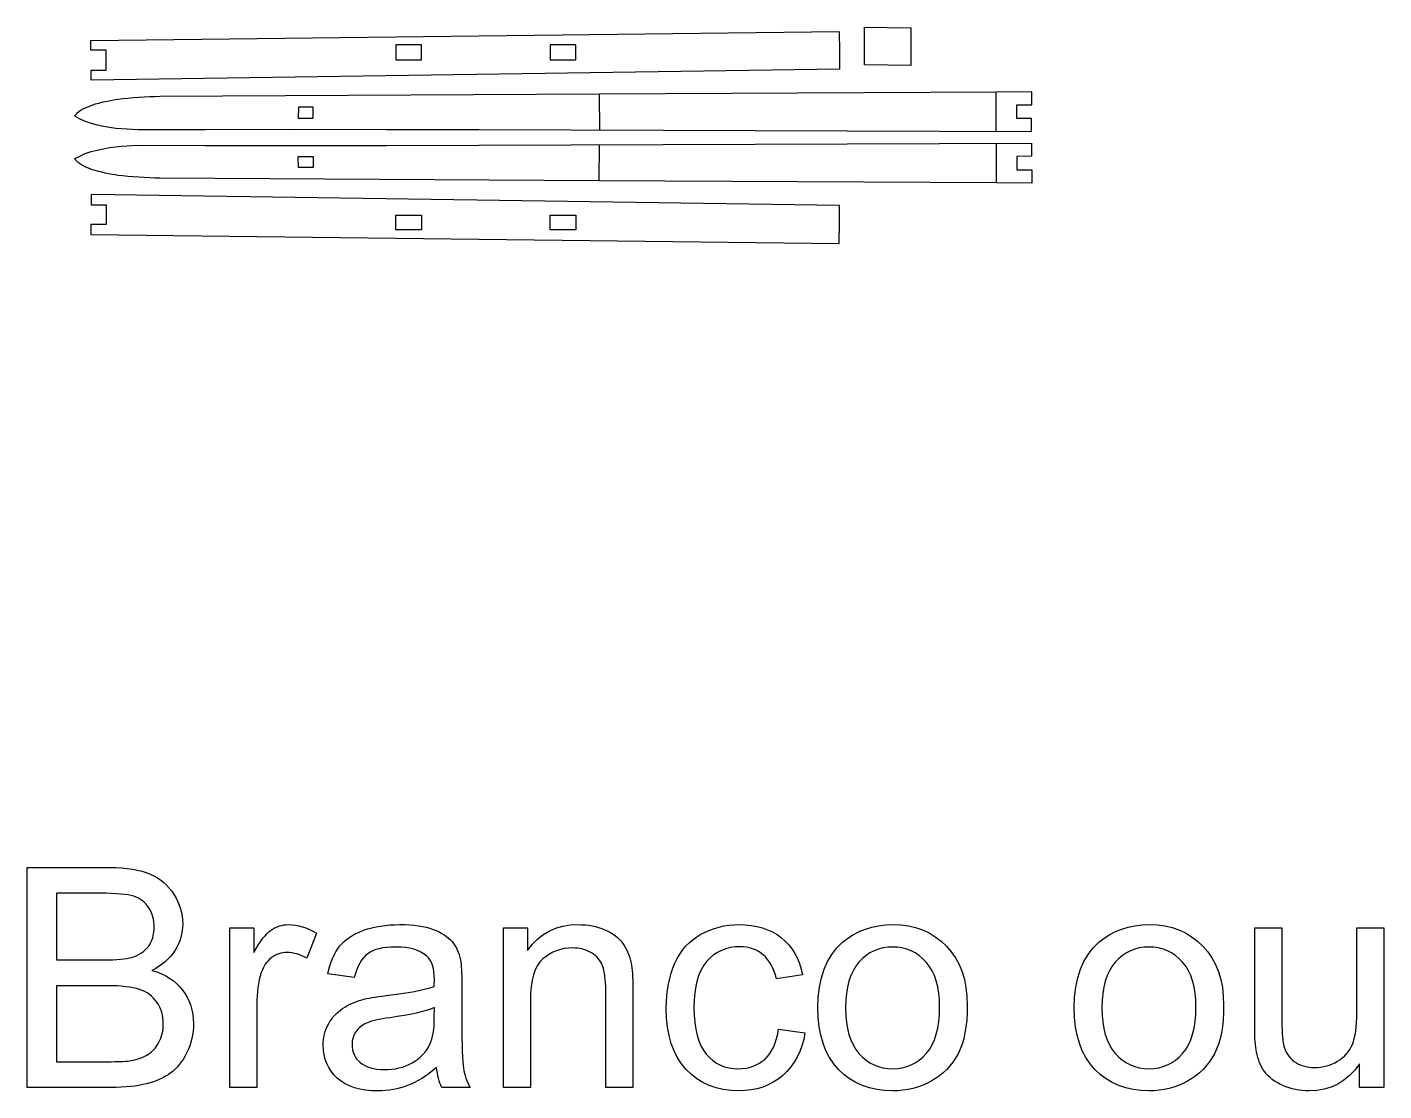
# Model space of a CAD drawing. Extents: x 205 to 1466, y -702 to 157.
# Drawn here: x 679.5 to 913, y -295.3 to -112.1 of the extents above; entities that cross this region are included whole.
import ezdxf

# ---------------------------------------------------------------- set-up
doc = ezdxf.new("R2010")
doc.units = 0
doc.layers.add('CAMADA_1', color=7, linetype='CONTINUOUS')

msp = doc.modelspace()

# ---------------------------------------------------------------- linework, layer by layer
at = {"layer": 'CAMADA_1'}
for points in [[(819.2968, -116.4666), (819.2968, -119.3953), (690.4984, -121.268), (690.4809, -119.5235), (693.0825, -119.5235), (693.0825, -116.1095), (690.4468, -116.1095), (690.43, -114.4345), (819.263, -112.8813), (819.2968, -116.4666)], [(823.655, -112.1392), (831.4912, -112.2532), (831.5919, -112.244), (831.592, -118.7494), (823.655, -118.6536), (823.655, -112.1392)], [(742.9367, -115.202), (742.9367, -117.7517), (747.3621, -117.7517), (747.3621, -115.202), (742.9367, -115.202)], [(769.489, -117.7517), (773.9144, -117.7517), (773.9144, -115.202), (769.489, -115.202), (769.489, -117.7517)], [(687.6478, -127.4369), (688.5331, -127.9212), (689.4935, -128.3316), (690.5091, -128.6746), (691.5602, -128.9569), (692.6267, -129.1852), (693.6889, -129.3661), (694.7267, -129.5063), (695.7205, -129.6125), (698.6045, -129.7912), (710.1339, -129.7386), (725.5172, -129.73), (741.3708, -129.751), (757.2274, -129.7849), (773.0861, -129.8293), (788.9458, -129.8819), (804.8055, -129.9401), (820.6644, -130.0017), (836.5215, -130.0641), (852.3758, -130.1251), (852.3892, -127.8791), (849.8395, -127.864), (849.8535, -125.5156), (852.4032, -125.5308), (852.4166, -123.268), (846.3078, -123.3225), (777.9586, -123.6674), (702.2989, -124.1083), (701.4788, -124.1303), (700.5901, -124.1622), (699.6561, -124.2044), (698.7002, -124.2575), (697.7455, -124.3219), (696.8156, -124.3982), (695.9336, -124.4869), (695.1228, -124.5885), (694.6403, -124.6624), (694.099, -124.7562), (693.5192, -124.8667), (692.9213, -124.9907), (692.3254, -125.125), (691.752, -125.2664), (691.2213, -125.4117), (690.7535, -125.5577), (690.3046, -125.7356), (689.8746, -125.908), (689.4627, -126.0859), (689.0681, -126.28), (688.69, -126.5013), (688.3278, -126.7607), (687.9806, -127.0689), (687.6478, -127.4369)], [(726.1654, -127.8191), (728.715, -127.8343), (728.7264, -125.9305), (726.1767, -125.9154), (726.1654, -127.8191)], [(687.6478, -134.8133), (688.5331, -134.329), (689.4935, -133.9186), (690.5091, -133.5756), (691.5602, -133.2933), (692.6267, -133.065), (693.6889, -132.8841), (694.7267, -132.7439), (695.7205, -132.6377), (698.6045, -132.459), (710.1339, -132.5116), (725.5172, -132.5202), (741.3708, -132.4992), (757.2274, -132.4653), (773.0861, -132.4209), (788.9458, -132.3683), (804.8055, -132.3101), (820.6644, -132.2485), (836.5215, -132.1861), (852.3758, -132.1251), (852.3892, -134.3711), (849.8395, -134.3862), (849.8535, -136.7346), (852.4032, -136.7194), (852.4166, -138.9822), (846.3078, -138.9277), (777.9586, -138.5828), (702.2989, -138.1419), (701.4788, -138.1199), (700.5901, -138.088), (699.6561, -138.0458), (698.7002, -137.9927), (697.7455, -137.9283), (696.8156, -137.852), (695.9336, -137.7633), (695.1228, -137.6617), (694.6403, -137.5878), (694.099, -137.494), (693.5192, -137.3835), (692.9213, -137.2595), (692.3254, -137.1252), (691.752, -136.9838), (691.2213, -136.8385), (690.7535, -136.6925), (690.3046, -136.5146), (689.8746, -136.3422), (689.4627, -136.1643), (689.0681, -135.9702), (688.69, -135.7489), (688.3278, -135.4895), (687.9806, -135.1813), (687.6478, -134.8133)], [(726.1654, -134.4311), (728.715, -134.4159), (728.7264, -136.3197), (726.1767, -136.3348), (726.1654, -134.4311)], [(819.2968, -145.7836), (819.2968, -142.8549), (690.4984, -140.9822), (690.4809, -142.7267), (693.0825, -142.7267), (693.0825, -146.1407), (690.4468, -146.1407), (690.43, -147.8157), (819.263, -149.3689), (819.2968, -145.7836)], [(742.9367, -147.0482), (742.9367, -144.4985), (747.3621, -144.4985), (747.3621, -147.0482), (742.9367, -147.0482)], [(769.489, -144.4985), (773.9144, -144.4985), (773.9144, -147.0482), (769.489, -147.0482), (769.489, -144.4985)]]:
    msp.add_lwpolyline(points, close=True, dxfattribs=at)
at = {"layer": 'CAMADA_1', "color": 140}
for points in [[(777.9586, -123.6674), (778.0307, -129.8504)], [(846.2674, -130.1023), (846.3078, -123.3225)], [(777.9586, -138.5828), (778.0307, -132.3998)], [(846.2674, -132.1479), (846.3078, -138.9277)]]:
    msp.add_lwpolyline(points, dxfattribs=at)
at = {"layer": 'CAMADA_1', "color": 250}
for points in [[(679.4825, -294.6976), (679.4825, -256.8092), (693.6995, -256.8092), (694.7574, -256.827), (695.7617, -256.8805), (696.7125, -256.9697), (697.6098, -257.0948), (698.4538, -257.2558), (699.2446, -257.4529), (699.9822, -257.6862), (700.6668, -257.9558), (701.3039, -258.263), (701.9054, -258.609), (702.4714, -258.9939), (703.0018, -259.4176), (703.4966, -259.8802), (703.9559, -260.3817), (704.3797, -260.922), (704.7679, -261.5012), (705.1181, -262.1002), (705.4212, -262.7067), (705.6775, -263.3206), (705.8869, -263.942), (706.0496, -264.5708), (706.1657, -265.207), (706.2352, -265.8507), (706.2584, -266.5018), (706.2377, -267.1029), (706.1759, -267.6956), (706.0728, -268.2798), (705.9288, -268.8555), (705.7438, -269.4225), (705.518, -269.9807), (705.2514, -270.53), (704.9443, -271.0703), (704.5958, -271.5933), (704.2051, -272.0906), (703.7722, -272.5623), (703.2972, -273.0084), (702.78, -273.4288), (702.2207, -273.8236), (701.6192, -274.1928), (700.9755, -274.5363), (701.8106, -274.81), (702.596, -275.1283), (703.3315, -275.4913), (704.0172, -275.8989), (704.6528, -276.3512), (705.2382, -276.8481), (705.7735, -277.3897), (706.2584, -277.9759), (706.6925, -278.5952), (707.0687, -279.2425), (707.387, -279.9177), (707.6475, -280.6207), (707.85, -281.3514), (707.9947, -282.1096), (708.0816, -282.8954), (708.1105, -283.7086), (708.0927, -284.3705), (708.0395, -285.0201), (707.951, -285.6574), (707.8272, -286.2827), (707.6682, -286.896), (707.4742, -287.4975), (707.2453, -288.0871), (706.9816, -288.6651), (706.6922, -289.2208), (706.3863, -289.7434), (706.0638, -290.2332), (705.7248, -290.6903), (705.3693, -291.1146), (704.9972, -291.5065), (704.6086, -291.8659), (704.2034, -292.1929), (703.7768, -292.4914), (703.3238, -292.7715), (702.8446, -293.0333), (702.3392, -293.2766), (701.8078, -293.5013), (701.2505, -293.7072), (700.6673, -293.8944), (700.0583, -294.0626), (699.4158, -294.2114), (698.7385, -294.3404), (698.0263, -294.4495), (697.2791, -294.5388), (696.4967, -294.6083), (695.679, -294.6579), (694.826, -294.6877), (693.9376, -294.6976), (679.4825, -294.6976)], [(679.4825, -294.6976), (679.4825, -256.8092), (693.6995, -256.8092), (694.7574, -256.827), (695.7617, -256.8805), (696.7125, -256.9697), (697.6098, -257.0948), (698.4538, -257.2558), (699.2446, -257.4529), (699.9822, -257.6862), (700.6668, -257.9558), (701.3039, -258.263), (701.9054, -258.609), (702.4714, -258.9939), (703.0018, -259.4176), (703.4966, -259.8802), (703.9559, -260.3817), (704.3797, -260.922), (704.7679, -261.5012), (705.1181, -262.1002), (705.4212, -262.7067), (705.6775, -263.3206), (705.8869, -263.942), (706.0496, -264.5708), (706.1657, -265.207), (706.2352, -265.8507), (706.2584, -266.5018), (706.2377, -267.1029), (706.1759, -267.6956), (706.0728, -268.2798), (705.9288, -268.8555), (705.7438, -269.4225), (705.518, -269.9807), (705.2514, -270.53), (704.9443, -271.0703), (704.5958, -271.5933), (704.2051, -272.0906), (703.7722, -272.5623), (703.2972, -273.0084), (702.78, -273.4288), (702.2207, -273.8236), (701.6192, -274.1928), (700.9755, -274.5363), (701.8106, -274.81), (702.596, -275.1283), (703.3315, -275.4913), (704.0172, -275.8989), (704.6528, -276.3512), (705.2382, -276.8481), (705.7735, -277.3897), (706.2584, -277.9759), (706.6925, -278.5952), (707.0687, -279.2425), (707.387, -279.9177), (707.6475, -280.6207), (707.85, -281.3514), (707.9947, -282.1096), (708.0816, -282.8954), (708.1105, -283.7086), (708.0927, -284.3705), (708.0395, -285.0201), (707.951, -285.6574), (707.8272, -286.2827), (707.6682, -286.896), (707.4742, -287.4975), (707.2453, -288.0871), (706.9816, -288.6651), (706.6922, -289.2208), (706.3863, -289.7434), (706.0638, -290.2332), (705.7248, -290.6903), (705.3693, -291.1146), (704.9972, -291.5065), (704.6086, -291.8659), (704.2034, -292.1929), (703.7768, -292.4914), (703.3238, -292.7715), (702.8446, -293.0333), (702.3392, -293.2766), (701.8078, -293.5013), (701.2505, -293.7072), (700.6673, -293.8944), (700.0583, -294.0626), (699.4158, -294.2114), (698.7385, -294.3404), (698.0263, -294.4495), (697.2791, -294.5388), (696.4967, -294.6083), (695.679, -294.6579), (694.826, -294.6877), (693.9376, -294.6976), (679.4825, -294.6976)], [(684.5096, -272.7372), (692.7029, -272.7372), (693.507, -272.7302), (694.2522, -272.7092), (694.9386, -272.6744), (695.5659, -272.6258), (696.1341, -272.5636), (696.6431, -272.4879), (697.0928, -272.3987), (697.483, -272.2962), (697.9477, -272.142), (698.3826, -271.964), (698.7877, -271.7621), (699.1631, -271.5367), (699.5087, -271.2876), (699.8246, -271.0151), (700.1107, -270.7192), (700.367, -270.4), (700.5935, -270.0589), (700.7902, -269.6971), (700.9569, -269.3143), (701.0935, -268.9106), (701.1999, -268.4858), (701.2761, -268.0398), (701.3218, -267.5726), (701.3371, -267.0839), (701.323, -266.618), (701.2807, -266.1663), (701.2101, -265.7288), (701.1111, -265.3057), (700.9836, -264.8971), (700.8274, -264.503), (700.6425, -264.1236), (700.4287, -263.759), (700.1914, -263.4126), (699.9295, -263.0943), (699.6429, -262.8044), (699.3318, -262.543), (698.9963, -262.31), (698.6366, -262.1057), (698.2526, -261.9301), (697.8446, -261.7834), (697.387, -261.6594), (696.8542, -261.5519), (696.2464, -261.4609), (695.5637, -261.3865), (694.8061, -261.3286), (693.9738, -261.2873), (693.0669, -261.2625), (692.0855, -261.2542), (684.5096, -261.2542), (684.5096, -272.7372)], [(684.5096, -272.7372), (692.7029, -272.7372), (693.507, -272.7302), (694.2522, -272.7092), (694.9386, -272.6744), (695.5659, -272.6258), (696.1341, -272.5636), (696.6431, -272.4879), (697.0928, -272.3987), (697.483, -272.2962), (697.9477, -272.142), (698.3826, -271.964), (698.7877, -271.7621), (699.1631, -271.5367), (699.5087, -271.2876), (699.8246, -271.0151), (700.1107, -270.7192), (700.367, -270.4), (700.5935, -270.0589), (700.7902, -269.6971), (700.9569, -269.3143), (701.0935, -268.9106), (701.1999, -268.4858), (701.2761, -268.0398), (701.3218, -267.5726), (701.3371, -267.0839), (701.323, -266.618), (701.2807, -266.1663), (701.2101, -265.7288), (701.1111, -265.3057), (700.9836, -264.8971), (700.8274, -264.503), (700.6425, -264.1236), (700.4287, -263.759), (700.1914, -263.4126), (699.9295, -263.0943), (699.6429, -262.8044), (699.3318, -262.543), (698.9963, -262.31), (698.6366, -262.1057), (698.2526, -261.9301), (697.8446, -261.7834), (697.387, -261.6594), (696.8542, -261.5519), (696.2464, -261.4609), (695.5637, -261.3865), (694.8061, -261.3286), (693.9738, -261.2873), (693.0669, -261.2625), (692.0855, -261.2542), (684.5096, -261.2542), (684.5096, -272.7372)], [(714.3546, -294.6976), (714.3546, -267.2338), (718.535, -267.2338), (718.535, -271.4407), (718.9315, -270.7408), (719.3205, -270.103), (719.7021, -269.5275), (720.0762, -269.0143), (720.4429, -268.5635), (720.8021, -268.1752), (721.1539, -267.8495), (721.4983, -267.5866), (721.8431, -267.3666), (722.1961, -267.1763), (722.5575, -267.0156), (722.9271, -266.8843), (723.3049, -266.7824), (723.691, -266.7097), (724.0854, -266.6662), (724.4881, -266.6517), (725.0781, -266.6748), (725.6705, -266.7442), (726.2654, -266.8596), (726.8628, -267.021), (727.4626, -267.2283), (728.065, -267.4814), (728.6698, -267.7802), (729.2771, -268.1246), (727.619, -272.4197), (727.1957, -272.1965), (726.7723, -272.003), (726.349, -271.8393), (725.9257, -271.7053), (725.5024, -271.6011), (725.0791, -271.5267), (724.6557, -271.4821), (724.2324, -271.4672), (723.857, -271.4816), (723.4915, -271.5249), (723.136, -271.5969), (722.7904, -271.6976), (722.4547, -271.8267), (722.1289, -271.9843), (721.8131, -272.1703), (721.5072, -272.3844), (721.217, -272.6238), (720.9482, -272.8854), (720.701, -273.1694), (720.4753, -273.4758), (720.2711, -273.8045), (720.0883, -274.1554), (719.9271, -274.5288), (719.7874, -274.9244), (719.6046, -275.5503), (719.4466, -276.1911), (719.3131, -276.8467), (719.2042, -277.5173), (719.1196, -278.2027), (719.0594, -278.9031), (719.0233, -279.6183), (719.0113, -280.3484), (719.0113, -294.6976), (714.3546, -294.6976)], [(714.3546, -294.6976), (714.3546, -267.2338), (718.535, -267.2338), (718.535, -271.4407), (718.9315, -270.7408), (719.3205, -270.103), (719.7021, -269.5275), (720.0762, -269.0143), (720.4429, -268.5635), (720.8021, -268.1752), (721.1539, -267.8495), (721.4983, -267.5866), (721.8431, -267.3666), (722.1961, -267.1763), (722.5575, -267.0156), (722.9271, -266.8843), (723.3049, -266.7824), (723.691, -266.7097), (724.0854, -266.6662), (724.4881, -266.6517), (725.0781, -266.6748), (725.6705, -266.7442), (726.2654, -266.8596), (726.8628, -267.021), (727.4626, -267.2283), (728.065, -267.4814), (728.6698, -267.7802), (729.2771, -268.1246), (727.619, -272.4197), (727.1957, -272.1965), (726.7723, -272.003), (726.349, -271.8393), (725.9257, -271.7053), (725.5024, -271.6011), (725.0791, -271.5267), (724.6557, -271.4821), (724.2324, -271.4672), (723.857, -271.4816), (723.4915, -271.5249), (723.136, -271.5969), (722.7904, -271.6976), (722.4547, -271.8267), (722.1289, -271.9843), (721.8131, -272.1703), (721.5072, -272.3844), (721.217, -272.6238), (720.9482, -272.8854), (720.701, -273.1694), (720.4753, -273.4758), (720.2711, -273.8045), (720.0883, -274.1554), (719.9271, -274.5288), (719.7874, -274.9244), (719.6046, -275.5503), (719.4466, -276.1911), (719.3131, -276.8467), (719.2042, -277.5173), (719.1196, -278.2027), (719.0594, -278.9031), (719.0233, -279.6183), (719.0113, -280.3484), (719.0113, -294.6976), (714.3546, -294.6976)], [(749.9676, -291.258), (749.3223, -291.7897), (748.6829, -292.2802), (748.0494, -292.7299), (747.4221, -293.1388), (746.801, -293.5071), (746.1861, -293.8352), (745.5777, -294.1232), (744.9758, -294.3713), (744.3718, -294.585), (743.7569, -294.7699), (743.1311, -294.9261), (742.4942, -295.0537), (741.8461, -295.1527), (741.1868, -295.2233), (740.5162, -295.2656), (739.834, -295.2797), (738.7356, -295.2454), (737.7025, -295.1423), (736.7347, -294.9704), (735.8322, -294.7296), (734.995, -294.4197), (734.2232, -294.0407), (733.5167, -293.5924), (732.8755, -293.0748), (732.305, -292.5064), (731.8105, -291.8992), (731.3922, -291.2534), (731.0499, -290.569), (730.7836, -289.8461), (730.5934, -289.085), (730.4793, -288.2855), (730.4413, -287.448), (730.4558, -286.9507), (730.499, -286.4641), (730.5711, -285.9883), (730.6717, -285.5232), (730.8009, -285.0689), (730.9585, -284.6253), (731.1444, -284.1924), (731.3585, -283.7703), (731.5987, -283.3643), (731.8563, -282.9796), (732.1312, -282.616), (732.4235, -282.2732), (732.7331, -281.9511), (733.0601, -281.6495), (733.4045, -281.3681), (733.7662, -281.1068), (734.1453, -280.8629), (734.5354, -280.634), (734.9367, -280.4202), (735.3493, -280.2216), (735.7735, -280.0382), (736.2095, -279.8703), (736.6575, -279.7179), (737.1176, -279.5811), (737.4834, -279.4922), (737.893, -279.404), (738.3462, -279.3164), (738.8429, -279.2294), (739.383, -279.1427), (739.9665, -279.0564), (740.5931, -278.9703), (741.2628, -278.8843), (742.6258, -278.7144), (743.8967, -278.5357), (745.0751, -278.3483), (746.1609, -278.1523), (747.1537, -277.9481), (748.0531, -277.7359), (748.8589, -277.5158), (749.5707, -277.288), (749.5971, -276.0797), (749.5764, -275.398), (749.5144, -274.7684), (749.4111, -274.1908), (749.2664, -273.6654), (749.0804, -273.192), (748.853, -272.7708), (748.5843, -272.4016), (748.2742, -272.0845), (747.8005, -271.7157), (747.2722, -271.3965), (746.6897, -271.1266), (746.0528, -270.906), (745.3618, -270.7347), (744.6168, -270.6124), (743.8178, -270.5391), (742.9649, -270.5147), (742.1683, -270.5329), (741.4255, -270.5873), (740.7367, -270.6779), (740.1019, -270.8046), (739.5213, -270.9673), (738.9949, -271.1658), (738.5229, -271.4001), (738.1054, -271.67), (737.725, -271.9855), (737.3709, -272.3564), (737.0428, -272.783), (736.7406, -273.2652), (736.464, -273.8033), (736.2128, -274.3973), (735.9869, -275.0473), (735.7859, -275.7534), (731.2351, -275.1184), (731.403, -274.4049), (731.5957, -273.7262), (731.8135, -273.0824), (732.0564, -272.4737), (732.3245, -271.9001), (732.618, -271.3617), (732.9368, -270.8587), (733.2812, -270.3912), (733.6582, -269.9546), (734.0749, -269.5443), (734.5313, -269.16), (735.0274, -268.8015), (735.5632, -268.4687), (736.1387, -268.1613), (736.7538, -267.8791), (737.4087, -267.6219), (738.0941, -267.3954), (738.8072, -267.1987), (739.5479, -267.032), (740.3158, -266.8954), (741.1105, -266.7889), (741.9318, -266.7128), (742.7793, -266.667), (743.6528, -266.6517), (744.5123, -266.6645), (745.3311, -266.7031), (746.1093, -266.7675), (746.8466, -266.8579), (747.5429, -266.9743), (748.1983, -267.1169), (748.8125, -267.2857), (749.3855, -267.4808), (749.9167, -267.6954), (750.4121, -267.9226), (750.8716, -268.1626), (751.2949, -268.4156), (751.6818, -268.6819), (752.0321, -268.9616), (752.3457, -269.255), (752.6222, -269.5622), (752.8707, -269.8867), (753.1001, -270.2319), (753.3105, -270.5978), (753.5019, -270.9843), (753.6743, -271.3915), (753.8277, -271.8194), (753.9621, -272.268), (754.0774, -272.7372), (754.1303, -273.0646), (754.1765, -273.4514), (754.2159, -273.8976), (754.2483, -274.403), (754.2737, -274.9674), (754.292, -275.591), (754.303, -276.2734), (754.3067, -277.0146), (754.3067, -283.1882), (754.3112, -284.7311), (754.3249, -286.1253), (754.3476, -287.3712), (754.3795, -288.4688), (754.4204, -289.4185), (754.4704, -290.2203), (754.5296, -290.8746), (754.5978, -291.3815), (754.6767, -291.8123), (754.7743, -292.2382), (754.8903, -292.6594), (755.0244, -293.0759), (755.1763, -293.4879), (755.3456, -293.8955), (755.5321, -294.2986), (755.7355, -294.6976), (750.8671, -294.6976), (750.6997, -294.3226), (750.548, -293.9319), (750.412, -293.5256), (750.2917, -293.1035), (750.1871, -292.6657), (750.0982, -292.2122), (750.0251, -291.7429), (749.9676, -291.258)], [(749.9676, -291.258), (749.3223, -291.7897), (748.6829, -292.2802), (748.0494, -292.7299), (747.4221, -293.1388), (746.801, -293.5071), (746.1861, -293.8352), (745.5777, -294.1232), (744.9758, -294.3713), (744.3718, -294.585), (743.7569, -294.7699), (743.1311, -294.9261), (742.4942, -295.0537), (741.8461, -295.1527), (741.1868, -295.2233), (740.5162, -295.2656), (739.834, -295.2797), (738.7356, -295.2454), (737.7025, -295.1423), (736.7347, -294.9704), (735.8322, -294.7296), (734.995, -294.4197), (734.2232, -294.0407), (733.5167, -293.5924), (732.8755, -293.0748), (732.305, -292.5064), (731.8105, -291.8992), (731.3922, -291.2534), (731.0499, -290.569), (730.7836, -289.8461), (730.5934, -289.085), (730.4793, -288.2855), (730.4413, -287.448), (730.4558, -286.9507), (730.499, -286.4641), (730.5711, -285.9883), (730.6717, -285.5232), (730.8009, -285.0689), (730.9585, -284.6253), (731.1444, -284.1924), (731.3585, -283.7703), (731.5987, -283.3643), (731.8563, -282.9796), (732.1312, -282.616), (732.4235, -282.2732), (732.7331, -281.9511), (733.0601, -281.6495), (733.4045, -281.3681), (733.7662, -281.1068), (734.1453, -280.8629), (734.5354, -280.634), (734.9367, -280.4202), (735.3493, -280.2216), (735.7735, -280.0382), (736.2095, -279.8703), (736.6575, -279.7179), (737.1176, -279.5811), (737.4834, -279.4922), (737.893, -279.404), (738.3462, -279.3164), (738.8429, -279.2294), (739.383, -279.1427), (739.9665, -279.0564), (740.5931, -278.9703), (741.2628, -278.8843), (742.6258, -278.7144), (743.8967, -278.5357), (745.0751, -278.3483), (746.1609, -278.1523), (747.1537, -277.9481), (748.0531, -277.7359), (748.8589, -277.5158), (749.5707, -277.288), (749.5971, -276.0797), (749.5764, -275.398), (749.5144, -274.7684), (749.4111, -274.1908), (749.2664, -273.6654), (749.0804, -273.192), (748.853, -272.7708), (748.5843, -272.4016), (748.2742, -272.0845), (747.8005, -271.7157), (747.2722, -271.3965), (746.6897, -271.1266), (746.0528, -270.906), (745.3618, -270.7347), (744.6168, -270.6124), (743.8178, -270.5391), (742.9649, -270.5147), (742.1683, -270.5329), (741.4255, -270.5873), (740.7367, -270.6779), (740.1019, -270.8046), (739.5213, -270.9673), (738.9949, -271.1658), (738.5229, -271.4001), (738.1054, -271.67), (737.725, -271.9855), (737.3709, -272.3564), (737.0428, -272.783), (736.7406, -273.2652), (736.464, -273.8033), (736.2128, -274.3973), (735.9869, -275.0473), (735.7859, -275.7534), (731.2351, -275.1184), (731.403, -274.4049), (731.5957, -273.7262), (731.8135, -273.0824), (732.0564, -272.4737), (732.3245, -271.9001), (732.618, -271.3617), (732.9368, -270.8587), (733.2812, -270.3912), (733.6582, -269.9546), (734.0749, -269.5443), (734.5313, -269.16), (735.0274, -268.8015), (735.5632, -268.4687), (736.1387, -268.1613), (736.7538, -267.8791), (737.4087, -267.6219), (738.0941, -267.3954), (738.8072, -267.1987), (739.5479, -267.032), (740.3158, -266.8954), (741.1105, -266.7889), (741.9318, -266.7128), (742.7793, -266.667), (743.6528, -266.6517), (744.5123, -266.6645), (745.3311, -266.7031), (746.1093, -266.7675), (746.8466, -266.8579), (747.5429, -266.9743), (748.1983, -267.1169), (748.8125, -267.2857), (749.3855, -267.4808), (749.9167, -267.6954), (750.4121, -267.9226), (750.8716, -268.1626), (751.2949, -268.4156), (751.6818, -268.6819), (752.0321, -268.9616), (752.3457, -269.255), (752.6222, -269.5622), (752.8707, -269.8867), (753.1001, -270.2319), (753.3105, -270.5978), (753.5019, -270.9843), (753.6743, -271.3915), (753.8277, -271.8194), (753.9621, -272.268), (754.0774, -272.7372), (754.1303, -273.0646), (754.1765, -273.4514), (754.2159, -273.8976), (754.2483, -274.403), (754.2737, -274.9674), (754.292, -275.591), (754.303, -276.2734), (754.3067, -277.0146), (754.3067, -283.1882), (754.3112, -284.7311), (754.3249, -286.1253), (754.3476, -287.3712), (754.3795, -288.4688), (754.4204, -289.4185), (754.4704, -290.2203), (754.5296, -290.8746), (754.5978, -291.3815), (754.6767, -291.8123), (754.7743, -292.2382), (754.8903, -292.6594), (755.0244, -293.0759), (755.1763, -293.4879), (755.3456, -293.8955), (755.5321, -294.2986), (755.7355, -294.6976), (750.8671, -294.6976), (750.6997, -294.3226), (750.548, -293.9319), (750.412, -293.5256), (750.2917, -293.1035), (750.1871, -292.6657), (750.0982, -292.2122), (750.0251, -291.7429), (749.9676, -291.258)], [(761.4593, -294.6976), (761.4593, -267.2338), (765.6397, -267.2338), (765.6397, -271.132), (766.4359, -270.0811), (767.3164, -269.1706), (768.281, -268.4005), (769.3296, -267.7707), (770.4621, -267.281), (771.6785, -266.9313), (772.9785, -266.7216), (774.3622, -266.6517), (774.9774, -266.6657), (775.5794, -266.7078), (776.1684, -266.7778), (776.7445, -266.8755), (777.3078, -267.001), (777.8584, -267.154), (778.3964, -267.3346), (778.9218, -267.5425), (779.4249, -267.7731), (779.8957, -268.0218), (780.334, -268.2882), (780.7398, -268.5722), (781.1128, -268.8735), (781.4532, -269.192), (781.7606, -269.5275), (782.0351, -269.8797), (782.2835, -270.2489), (782.5129, -270.6353), (782.723, -271.0388), (782.9137, -271.4595), (783.0851, -271.897), (783.2369, -272.3514), (783.3691, -272.8226), (783.4815, -273.3104), (783.5406, -273.6647), (783.5921, -274.0794), (783.636, -274.5544), (783.6722, -275.0898), (783.7005, -275.6855), (783.7208, -276.3416), (783.7331, -277.058), (783.7372, -277.8348), (783.7372, -294.6976), (779.0806, -294.6976), (779.0806, -278.0112), (779.0723, -277.3225), (779.0474, -276.6785), (779.0057, -276.0794), (778.9472, -275.5252), (778.8717, -275.0161), (778.7792, -274.5522), (778.6695, -274.1335), (778.5426, -273.7602), (778.3938, -273.4183), (778.2186, -273.0938), (778.0172, -272.7866), (777.7896, -272.4969), (777.536, -272.2244), (777.2565, -271.9693), (776.9511, -271.7316), (776.6199, -271.5113), (776.2681, -271.3157), (775.9009, -271.1459), (775.5183, -271.002), (775.1206, -270.884), (774.7081, -270.792), (774.2808, -270.7262), (773.8392, -270.6866), (773.3832, -270.6734), (772.6552, -270.7028), (771.9526, -270.791), (771.2756, -270.938), (770.6238, -271.1442), (769.9973, -271.4094), (769.3958, -271.7338), (768.8194, -272.1176), (768.2679, -272.5608), (767.7627, -273.0837), (767.3252, -273.7131), (766.9553, -274.4487), (766.6529, -275.2904), (766.4178, -276.2379), (766.2501, -277.291), (766.1495, -278.4496), (766.116, -279.7134), (766.116, -294.6976), (761.4593, -294.6976)], [(761.4593, -294.6976), (761.4593, -267.2338), (765.6397, -267.2338), (765.6397, -271.132), (766.4359, -270.0811), (767.3164, -269.1706), (768.281, -268.4005), (769.3296, -267.7707), (770.4621, -267.281), (771.6785, -266.9313), (772.9785, -266.7216), (774.3622, -266.6517), (774.9774, -266.6657), (775.5794, -266.7078), (776.1684, -266.7778), (776.7445, -266.8755), (777.3078, -267.001), (777.8584, -267.154), (778.3964, -267.3346), (778.9218, -267.5425), (779.4249, -267.7731), (779.8957, -268.0218), (780.334, -268.2882), (780.7398, -268.5722), (781.1128, -268.8735), (781.4532, -269.192), (781.7606, -269.5275), (782.0351, -269.8797), (782.2835, -270.2489), (782.5129, -270.6353), (782.723, -271.0388), (782.9137, -271.4595), (783.0851, -271.897), (783.2369, -272.3514), (783.3691, -272.8226), (783.4815, -273.3104), (783.5406, -273.6647), (783.5921, -274.0794), (783.636, -274.5544), (783.6722, -275.0898), (783.7005, -275.6855), (783.7208, -276.3416), (783.7331, -277.058), (783.7372, -277.8348), (783.7372, -294.6976), (779.0806, -294.6976), (779.0806, -278.0112), (779.0723, -277.3225), (779.0474, -276.6785), (779.0057, -276.0794), (778.9472, -275.5252), (778.8717, -275.0161), (778.7792, -274.5522), (778.6695, -274.1335), (778.5426, -273.7602), (778.3938, -273.4183), (778.2186, -273.0938), (778.0172, -272.7866), (777.7896, -272.4969), (777.536, -272.2244), (777.2565, -271.9693), (776.9511, -271.7316), (776.6199, -271.5113), (776.2681, -271.3157), (775.9009, -271.1459), (775.5183, -271.002), (775.1206, -270.884), (774.7081, -270.792), (774.2808, -270.7262), (773.8392, -270.6866), (773.3832, -270.6734), (772.6552, -270.7028), (771.9526, -270.791), (771.2756, -270.938), (770.6238, -271.1442), (769.9973, -271.4094), (769.3958, -271.7338), (768.8194, -272.1176), (768.2679, -272.5608), (767.7627, -273.0837), (767.3252, -273.7131), (766.9553, -274.4487), (766.6529, -275.2904), (766.4178, -276.2379), (766.2501, -277.291), (766.1495, -278.4496), (766.116, -279.7134), (766.116, -294.6976), (761.4593, -294.6976)], [(808.8286, -284.6434), (813.3794, -285.2784), (813.1549, -286.4203), (812.8582, -287.4979), (812.4892, -288.5114), (812.0477, -289.461), (811.5334, -290.347), (810.9461, -291.1695), (810.2856, -291.9288), (809.5518, -292.625), (808.7589, -293.248), (807.9215, -293.7877), (807.04, -294.244), (806.1144, -294.6171), (805.1449, -294.9071), (804.1319, -295.1142), (803.0755, -295.2383), (801.9759, -295.2797), (800.6046, -295.2222), (799.3021, -295.0498), (798.0683, -294.7625), (796.9036, -294.3603), (795.8078, -293.8431), (794.7812, -293.211), (793.8239, -292.464), (792.9359, -291.602), (792.1331, -290.633), (791.4376, -289.5647), (790.8494, -288.3972), (790.3684, -287.1305), (789.9944, -285.7646), (789.7275, -284.2995), (789.5673, -282.7351), (789.514, -281.0716), (789.5371, -279.9781), (789.6065, -278.9199), (789.7219, -277.8969), (789.8833, -276.9088), (790.0906, -275.9554), (790.3437, -275.0366), (790.6425, -274.152), (790.9868, -273.3016), (791.3779, -272.4971), (791.8171, -271.7441), (792.3044, -271.0428), (792.84, -270.3934), (793.424, -269.7961), (794.0564, -269.251), (794.7374, -268.7585), (795.4671, -268.3186), (796.2261, -267.9279), (797.0018, -267.5894), (797.7942, -267.3029), (798.6035, -267.0685), (799.4297, -266.8861), (800.273, -266.7559), (801.1334, -266.6777), (802.0111, -266.6517), (803.1008, -266.6869), (804.1406, -266.7924), (805.1302, -266.9684), (806.0692, -267.2151), (806.9573, -267.5324), (807.7943, -267.9205), (808.5799, -268.3795), (809.3136, -268.9095), (809.9928, -269.5048), (810.6083, -270.1596), (811.1599, -270.8736), (811.6475, -271.6469), (812.071, -272.4793), (812.4304, -273.3707), (812.7254, -274.321), (812.9561, -275.3301), (808.4581, -276.018), (808.2807, -275.3482), (808.0726, -274.7214), (807.8334, -274.1373), (807.563, -273.596), (807.2611, -273.0972), (806.9277, -272.6408), (806.5624, -272.2269), (806.1651, -271.8552), (805.7443, -271.5295), (805.3019, -271.2468), (804.8381, -271.0074), (804.3527, -270.8113), (803.8459, -270.6585), (803.3175, -270.5493), (802.7677, -270.4837), (802.1963, -270.4618), (801.3372, -270.5011), (800.5194, -270.6189), (799.7427, -270.8153), (799.007, -271.0902), (798.3123, -271.4436), (797.6583, -271.8756), (797.0451, -272.3862), (796.4725, -272.9753), (795.9578, -273.6521), (795.5118, -274.4193), (795.1343, -275.2773), (794.8255, -276.2264), (794.5853, -277.2668), (794.4138, -278.3988), (794.3108, -279.6229), (794.2765, -280.9393), (794.3096, -282.2742), (794.4088, -283.5142), (794.5741, -284.6592), (794.8056, -285.7095), (795.1033, -286.6651), (795.4671, -287.5262), (795.897, -288.2928), (796.3931, -288.965), (796.9454, -289.5512), (797.5375, -290.0595), (798.1691, -290.49), (798.8405, -290.8424), (799.5516, -291.1167), (800.3023, -291.3127), (801.0928, -291.4304), (801.9229, -291.4697), (802.5964, -291.4436), (803.2409, -291.3654), (803.8564, -291.2348), (804.4431, -291.0519), (805.0008, -290.8164), (805.5295, -290.5284), (806.0293, -290.1876), (806.5002, -289.794), (806.9388, -289.3488), (807.3353, -288.8466), (807.6896, -288.2875), (808.0017, -287.6718), (808.2717, -286.9994), (808.4995, -286.2704), (808.6851, -285.4851), (808.8286, -284.6434)], [(808.8286, -284.6434), (813.3794, -285.2784), (813.1549, -286.4203), (812.8582, -287.4979), (812.4892, -288.5114), (812.0477, -289.461), (811.5334, -290.347), (810.9461, -291.1695), (810.2856, -291.9288), (809.5518, -292.625), (808.7589, -293.248), (807.9215, -293.7877), (807.04, -294.244), (806.1144, -294.6171), (805.1449, -294.9071), (804.1319, -295.1142), (803.0755, -295.2383), (801.9759, -295.2797), (800.6046, -295.2222), (799.3021, -295.0498), (798.0683, -294.7625), (796.9036, -294.3603), (795.8078, -293.8431), (794.7812, -293.211), (793.8239, -292.464), (792.9359, -291.602), (792.1331, -290.633), (791.4376, -289.5647), (790.8494, -288.3972), (790.3684, -287.1305), (789.9944, -285.7646), (789.7275, -284.2995), (789.5673, -282.7351), (789.514, -281.0716), (789.5371, -279.9781), (789.6065, -278.9199), (789.7219, -277.8969), (789.8833, -276.9088), (790.0906, -275.9554), (790.3437, -275.0366), (790.6425, -274.152), (790.9868, -273.3016), (791.3779, -272.4971), (791.8171, -271.7441), (792.3044, -271.0428), (792.84, -270.3934), (793.424, -269.7961), (794.0564, -269.251), (794.7374, -268.7585), (795.4671, -268.3186), (796.2261, -267.9279), (797.0018, -267.5894), (797.7942, -267.3029), (798.6035, -267.0685), (799.4297, -266.8861), (800.273, -266.7559), (801.1334, -266.6777), (802.0111, -266.6517), (803.1008, -266.6869), (804.1406, -266.7924), (805.1302, -266.9684), (806.0692, -267.2151), (806.9573, -267.5324), (807.7943, -267.9205), (808.5799, -268.3795), (809.3136, -268.9095), (809.9928, -269.5048), (810.6083, -270.1596), (811.1599, -270.8736), (811.6475, -271.6469), (812.071, -272.4793), (812.4304, -273.3707), (812.7254, -274.321), (812.9561, -275.3301), (808.4581, -276.018), (808.2807, -275.3482), (808.0726, -274.7214), (807.8334, -274.1373), (807.563, -273.596), (807.2611, -273.0972), (806.9277, -272.6408), (806.5624, -272.2269), (806.1651, -271.8552), (805.7443, -271.5295), (805.3019, -271.2468), (804.8381, -271.0074), (804.3527, -270.8113), (803.8459, -270.6585), (803.3175, -270.5493), (802.7677, -270.4837), (802.1963, -270.4618), (801.3372, -270.5011), (800.5194, -270.6189), (799.7427, -270.8153), (799.007, -271.0902), (798.3123, -271.4436), (797.6583, -271.8756), (797.0451, -272.3862), (796.4725, -272.9753), (795.9578, -273.6521), (795.5118, -274.4193), (795.1343, -275.2773), (794.8255, -276.2264), (794.5853, -277.2668), (794.4138, -278.3988), (794.3108, -279.6229), (794.2765, -280.9393), (794.3096, -282.2742), (794.4088, -283.5142), (794.5741, -284.6592), (794.8056, -285.7095), (795.1033, -286.6651), (795.4671, -287.5262), (795.897, -288.2928), (796.3931, -288.965), (796.9454, -289.5512), (797.5375, -290.0595), (798.1691, -290.49), (798.8405, -290.8424), (799.5516, -291.1167), (800.3023, -291.3127), (801.0928, -291.4304), (801.9229, -291.4697), (802.5964, -291.4436), (803.2409, -291.3654), (803.8564, -291.2348), (804.4431, -291.0519), (805.0008, -290.8164), (805.5295, -290.5284), (806.0293, -290.1876), (806.5002, -289.794), (806.9388, -289.3488), (807.3353, -288.8466), (807.6896, -288.2875), (808.0017, -287.6718), (808.2717, -286.9994), (808.4995, -286.2704), (808.6851, -285.4851), (808.8286, -284.6434)], [(815.6019, -280.9657), (815.6681, -279.1256), (815.8666, -277.4087), (816.1977, -275.815), (816.6613, -274.3445), (817.2577, -272.9972), (817.9868, -271.7731), (818.8489, -270.6722), (819.844, -269.6945), (820.7518, -268.9814), (821.709, -268.3633), (822.7155, -267.8403), (823.7709, -267.4124), (824.8751, -267.0796), (826.0278, -266.8419), (827.2289, -266.6992), (828.4782, -266.6517), (829.8586, -266.7096), (831.1752, -266.8832), (832.428, -267.1726), (833.6167, -267.5778), (834.7414, -268.0987), (835.8019, -268.7353), (836.7981, -269.4877), (837.7299, -270.3559), (838.5703, -271.3232), (839.299, -272.3797), (839.9159, -273.525), (840.4209, -274.759), (840.8138, -276.0815), (841.0946, -277.4923), (841.2632, -278.9911), (841.3194, -280.5777), (841.2946, -281.8651), (841.2202, -283.0814), (841.0961, -284.2269), (840.9225, -285.3016), (840.6993, -286.3055), (840.4264, -287.2389), (840.104, -288.1019), (839.7319, -288.8944), (839.3123, -289.6307), (838.8472, -290.3248), (838.3366, -290.9768), (837.7806, -291.5866), (837.179, -292.1542), (836.5321, -292.6796), (835.8396, -293.1629), (835.1017, -293.604), (834.3353, -293.9976), (833.5508, -294.3384), (832.7486, -294.6264), (831.9289, -294.8619), (831.0917, -295.0448), (830.2374, -295.1754), (829.3662, -295.2536), (828.4782, -295.2797), (827.071, -295.2222), (825.733, -295.0497), (824.4644, -294.7621), (823.2649, -294.3592), (822.1344, -293.841), (821.0728, -293.2073), (820.0801, -292.4581), (819.1561, -291.5932), (818.3222, -290.6196), (817.5999, -289.5444), (816.989, -288.3678), (816.4894, -287.0897), (816.1009, -285.7104), (815.8236, -284.2299), (815.6573, -282.6483), (815.6019, -280.9657)], [(815.6019, -280.9657), (815.6681, -279.1256), (815.8666, -277.4087), (816.1977, -275.815), (816.6613, -274.3445), (817.2577, -272.9972), (817.9868, -271.7731), (818.8489, -270.6722), (819.844, -269.6945), (820.7518, -268.9814), (821.709, -268.3633), (822.7155, -267.8403), (823.7709, -267.4124), (824.8751, -267.0796), (826.0278, -266.8419), (827.2289, -266.6992), (828.4782, -266.6517), (829.8586, -266.7096), (831.1752, -266.8832), (832.428, -267.1726), (833.6167, -267.5778), (834.7414, -268.0987), (835.8019, -268.7353), (836.7981, -269.4877), (837.7299, -270.3559), (838.5703, -271.3232), (839.299, -272.3797), (839.9159, -273.525), (840.4209, -274.759), (840.8138, -276.0815), (841.0946, -277.4923), (841.2632, -278.9911), (841.3194, -280.5777), (841.2946, -281.8651), (841.2202, -283.0814), (841.0961, -284.2269), (840.9225, -285.3016), (840.6993, -286.3055), (840.4264, -287.2389), (840.104, -288.1019), (839.7319, -288.8944), (839.3123, -289.6307), (838.8472, -290.3248), (838.3366, -290.9768), (837.7806, -291.5866), (837.179, -292.1542), (836.5321, -292.6796), (835.8396, -293.1629), (835.1017, -293.604), (834.3353, -293.9976), (833.5508, -294.3384), (832.7486, -294.6264), (831.9289, -294.8619), (831.0917, -295.0448), (830.2374, -295.1754), (829.3662, -295.2536), (828.4782, -295.2797), (827.071, -295.2222), (825.733, -295.0497), (824.4644, -294.7621), (823.2649, -294.3592), (822.1344, -293.841), (821.0728, -293.2073), (820.0801, -292.4581), (819.1561, -291.5932), (818.3222, -290.6196), (817.5999, -289.5444), (816.989, -288.3678), (816.4894, -287.0897), (816.1009, -285.7104), (815.8236, -284.2299), (815.6573, -282.6483), (815.6019, -280.9657)], [(859.7344, -280.9657), (859.8006, -279.1256), (859.9991, -277.4087), (860.3302, -275.815), (860.7938, -274.3445), (861.3902, -272.9972), (862.1193, -271.7731), (862.9814, -270.6722), (863.9765, -269.6945), (864.8843, -268.9814), (865.8415, -268.3633), (866.848, -267.8403), (867.9034, -267.4124), (869.0076, -267.0796), (870.1603, -266.8419), (871.3614, -266.6992), (872.6107, -266.6517), (873.9911, -266.7096), (875.3077, -266.8832), (876.5605, -267.1726), (877.7492, -267.5778), (878.8739, -268.0987), (879.9344, -268.7353), (880.9306, -269.4877), (881.8624, -270.3559), (882.7028, -271.3232), (883.4315, -272.3797), (884.0484, -273.525), (884.5534, -274.759), (884.9463, -276.0815), (885.2271, -277.4923), (885.3957, -278.9911), (885.4519, -280.5777), (885.4271, -281.8651), (885.3527, -283.0814), (885.2286, -284.2269), (885.055, -285.3016), (884.8318, -286.3055), (884.5589, -287.2389), (884.2365, -288.1019), (883.8644, -288.8944), (883.4448, -289.6307), (882.9797, -290.3248), (882.4691, -290.9768), (881.9131, -291.5866), (881.3115, -292.1542), (880.6646, -292.6796), (879.9721, -293.1629), (879.2342, -293.604), (878.4678, -293.9976), (877.6833, -294.3384), (876.8811, -294.6264), (876.0614, -294.8619), (875.2242, -295.0448), (874.3699, -295.1754), (873.4987, -295.2536), (872.6107, -295.2797), (871.2035, -295.2222), (869.8655, -295.0497), (868.5969, -294.7621), (867.3974, -294.3592), (866.2669, -293.841), (865.2053, -293.2073), (864.2126, -292.4581), (863.2886, -291.5932), (862.4547, -290.6196), (861.7324, -289.5444), (861.1215, -288.3678), (860.6219, -287.0897), (860.2334, -285.7104), (859.9561, -284.2299), (859.7898, -282.6483), (859.7344, -280.9657)], [(859.7344, -280.9657), (859.8006, -279.1256), (859.9991, -277.4087), (860.3302, -275.815), (860.7938, -274.3445), (861.3902, -272.9972), (862.1193, -271.7731), (862.9814, -270.6722), (863.9765, -269.6945), (864.8843, -268.9814), (865.8415, -268.3633), (866.848, -267.8403), (867.9034, -267.4124), (869.0076, -267.0796), (870.1603, -266.8419), (871.3614, -266.6992), (872.6107, -266.6517), (873.9911, -266.7096), (875.3077, -266.8832), (876.5605, -267.1726), (877.7492, -267.5778), (878.8739, -268.0987), (879.9344, -268.7353), (880.9306, -269.4877), (881.8624, -270.3559), (882.7028, -271.3232), (883.4315, -272.3797), (884.0484, -273.525), (884.5534, -274.759), (884.9463, -276.0815), (885.2271, -277.4923), (885.3957, -278.9911), (885.4519, -280.5777), (885.4271, -281.8651), (885.3527, -283.0814), (885.2286, -284.2269), (885.055, -285.3016), (884.8318, -286.3055), (884.5589, -287.2389), (884.2365, -288.1019), (883.8644, -288.8944), (883.4448, -289.6307), (882.9797, -290.3248), (882.4691, -290.9768), (881.9131, -291.5866), (881.3115, -292.1542), (880.6646, -292.6796), (879.9721, -293.1629), (879.2342, -293.604), (878.4678, -293.9976), (877.6833, -294.3384), (876.8811, -294.6264), (876.0614, -294.8619), (875.2242, -295.0448), (874.3699, -295.1754), (873.4987, -295.2536), (872.6107, -295.2797), (871.2035, -295.2222), (869.8655, -295.0497), (868.5969, -294.7621), (867.3974, -294.3592), (866.2669, -293.841), (865.2053, -293.2073), (864.2126, -292.4581), (863.2886, -291.5932), (862.4547, -290.6196), (861.7324, -289.5444), (861.1215, -288.3678), (860.6219, -287.0897), (860.2334, -285.7104), (859.9561, -284.2299), (859.7898, -282.6483), (859.7344, -280.9657)], [(908.8499, -294.6976), (908.8499, -290.6142), (908.014, -291.7085), (907.1068, -292.6566), (906.1284, -293.4585), (905.0785, -294.1144), (903.9571, -294.6244), (902.764, -294.9885), (901.4993, -295.2069), (900.1627, -295.2797), (899.5624, -295.2652), (898.9721, -295.2218), (898.3916, -295.1495), (897.8211, -295.0482), (897.2605, -294.9179), (896.7099, -294.7588), (896.1691, -294.5707), (895.6383, -294.3536), (895.1294, -294.1118), (894.6544, -293.8557), (894.2133, -293.5855), (893.8061, -293.3008), (893.4327, -293.0017), (893.0933, -292.688), (892.7878, -292.3596), (892.5162, -292.0165), (892.271, -291.6531), (892.0449, -291.2706), (891.8378, -290.8688), (891.6497, -290.4477), (891.4806, -290.0072), (891.3306, -289.5472), (891.1995, -289.0675), (891.0875, -288.5681), (891.0222, -288.1993), (890.9653, -287.781), (890.9168, -287.313), (890.877, -286.7954), (890.8458, -286.2282), (890.8234, -285.6114), (890.8098, -284.9449), (890.8053, -284.2289), (890.8053, -267.2338), (895.4619, -267.2338), (895.4619, -282.4297), (895.4664, -283.3024), (895.48, -284.1013), (895.5024, -284.8262), (895.5336, -285.4769), (895.5735, -286.0531), (895.622, -286.5548), (895.6789, -286.9816), (895.7442, -287.3334), (895.8686, -287.7803), (896.0238, -288.2018), (896.2097, -288.5981), (896.4266, -288.9694), (896.6744, -289.3159), (896.9534, -289.6377), (897.2636, -289.9352), (897.6051, -290.2085), (897.9693, -290.4536), (898.3543, -290.6664), (898.7602, -290.8467), (899.187, -290.9945), (899.635, -291.1096), (900.1041, -291.192), (900.5946, -291.2415), (901.1064, -291.258), (901.6248, -291.2414), (902.135, -291.1917), (902.6368, -291.1087), (903.1305, -290.9923), (903.6158, -290.8424), (904.0929, -290.659), (904.5617, -290.4418), (905.0222, -290.1909), (905.4621, -289.9106), (905.8689, -289.6058), (906.2426, -289.2765), (906.5833, -288.9231), (906.8908, -288.5456), (907.1653, -288.1445), (907.4068, -287.7197), (907.6151, -287.2716), (907.792, -286.7855), (907.9457, -286.2466), (908.076, -285.6553), (908.1829, -285.0116), (908.2662, -284.3159), (908.3258, -283.5683), (908.3616, -282.769), (908.3736, -281.9182), (908.3736, -267.2338), (913.0303, -267.2338), (913.0303, -294.6976), (908.8499, -294.6976)], [(908.8499, -294.6976), (908.8499, -290.6142), (908.014, -291.7085), (907.1068, -292.6566), (906.1284, -293.4585), (905.0785, -294.1144), (903.9571, -294.6244), (902.764, -294.9885), (901.4993, -295.2069), (900.1627, -295.2797), (899.5624, -295.2652), (898.9721, -295.2218), (898.3916, -295.1495), (897.8211, -295.0482), (897.2605, -294.9179), (896.7099, -294.7588), (896.1691, -294.5707), (895.6383, -294.3536), (895.1294, -294.1118), (894.6544, -293.8557), (894.2133, -293.5855), (893.8061, -293.3008), (893.4327, -293.0017), (893.0933, -292.688), (892.7878, -292.3596), (892.5162, -292.0165), (892.271, -291.6531), (892.0449, -291.2706), (891.8378, -290.8688), (891.6497, -290.4477), (891.4806, -290.0072), (891.3306, -289.5472), (891.1995, -289.0675), (891.0875, -288.5681), (891.0222, -288.1993), (890.9653, -287.781), (890.9168, -287.313), (890.877, -286.7954), (890.8458, -286.2282), (890.8234, -285.6114), (890.8098, -284.9449), (890.8053, -284.2289), (890.8053, -267.2338), (895.4619, -267.2338), (895.4619, -282.4297), (895.4664, -283.3024), (895.48, -284.1013), (895.5024, -284.8262), (895.5336, -285.4769), (895.5735, -286.0531), (895.622, -286.5548), (895.6789, -286.9816), (895.7442, -287.3334), (895.8686, -287.7803), (896.0238, -288.2018), (896.2097, -288.5981), (896.4266, -288.9694), (896.6744, -289.3159), (896.9534, -289.6377), (897.2636, -289.9352), (897.6051, -290.2085), (897.9693, -290.4536), (898.3543, -290.6664), (898.7602, -290.8467), (899.187, -290.9945), (899.635, -291.1096), (900.1041, -291.192), (900.5946, -291.2415), (901.1064, -291.258), (901.6248, -291.2414), (902.135, -291.1917), (902.6368, -291.1087), (903.1305, -290.9923), (903.6158, -290.8424), (904.0929, -290.659), (904.5617, -290.4418), (905.0222, -290.1909), (905.4621, -289.9106), (905.8689, -289.6058), (906.2426, -289.2765), (906.5833, -288.9231), (906.8908, -288.5456), (907.1653, -288.1445), (907.4068, -287.7197), (907.6151, -287.2716), (907.792, -286.7855), (907.9457, -286.2466), (908.076, -285.6553), (908.1829, -285.0116), (908.2662, -284.3159), (908.3258, -283.5683), (908.3616, -282.769), (908.3736, -281.9182), (908.3736, -267.2338), (913.0303, -267.2338), (913.0303, -294.6976), (908.8499, -294.6976)], [(820.3644, -280.9745), (820.4004, -282.2495), (820.5083, -283.4416), (820.6881, -284.5509), (820.9398, -285.5772), (821.2635, -286.5204), (821.6591, -287.3804), (822.1267, -288.157), (822.6662, -288.8503), (823.2632, -289.4642), (823.8968, -289.9963), (824.5672, -290.4465), (825.2746, -290.8149), (826.0192, -291.1014), (826.8012, -291.306), (827.6208, -291.4288), (828.4782, -291.4697), (829.3265, -291.4288), (830.1386, -291.3059), (830.9145, -291.1009), (831.6543, -290.8138), (832.3582, -290.4444), (833.0262, -289.9926), (833.6584, -289.4583), (834.255, -288.8415), (834.7945, -288.1403), (835.2621, -287.3532), (835.6577, -286.4801), (835.9814, -285.521), (836.2332, -284.4758), (836.413, -283.3448), (836.5209, -282.1277), (836.5569, -280.8246), (836.5205, -279.5931), (836.4115, -278.4385), (836.2299, -277.3611), (835.9759, -276.3609), (835.6495, -275.4379), (835.2509, -274.5924), (834.7801, -273.8244), (834.2373, -273.134), (833.6408, -272.5201), (833.0088, -271.9881), (832.3415, -271.5379), (831.6389, -271.1695), (830.9012, -270.883), (830.1284, -270.6784), (829.3207, -270.5556), (828.4782, -270.5147), (827.6208, -270.5552), (826.8012, -270.6769), (826.0192, -270.8798), (825.2746, -271.164), (824.5672, -271.5297), (823.8968, -271.9769), (823.2632, -272.5058), (822.6662, -273.1164), (822.1267, -273.8093), (821.6591, -274.5848), (821.2635, -275.4431), (820.9398, -276.384), (820.6881, -277.4076), (820.5083, -278.5139), (820.4004, -279.7029), (820.3644, -280.9745)], [(820.3644, -280.9745), (820.4004, -282.2495), (820.5083, -283.4416), (820.6881, -284.5509), (820.9398, -285.5772), (821.2635, -286.5204), (821.6591, -287.3804), (822.1267, -288.157), (822.6662, -288.8503), (823.2632, -289.4642), (823.8968, -289.9963), (824.5672, -290.4465), (825.2746, -290.8149), (826.0192, -291.1014), (826.8012, -291.306), (827.6208, -291.4288), (828.4782, -291.4697), (829.3265, -291.4288), (830.1386, -291.3059), (830.9145, -291.1009), (831.6543, -290.8138), (832.3582, -290.4444), (833.0262, -289.9926), (833.6584, -289.4583), (834.255, -288.8415), (834.7945, -288.1403), (835.2621, -287.3532), (835.6577, -286.4801), (835.9814, -285.521), (836.2332, -284.4758), (836.413, -283.3448), (836.5209, -282.1277), (836.5569, -280.8246), (836.5205, -279.5931), (836.4115, -278.4385), (836.2299, -277.3611), (835.9759, -276.3609), (835.6495, -275.4379), (835.2509, -274.5924), (834.7801, -273.8244), (834.2373, -273.134), (833.6408, -272.5201), (833.0088, -271.9881), (832.3415, -271.5379), (831.6389, -271.1695), (830.9012, -270.883), (830.1284, -270.6784), (829.3207, -270.5556), (828.4782, -270.5147), (827.6208, -270.5552), (826.8012, -270.6769), (826.0192, -270.8798), (825.2746, -271.164), (824.5672, -271.5297), (823.8968, -271.9769), (823.2632, -272.5058), (822.6662, -273.1164), (822.1267, -273.8093), (821.6591, -274.5848), (821.2635, -275.4431), (820.9398, -276.384), (820.6881, -277.4076), (820.5083, -278.5139), (820.4004, -279.7029), (820.3644, -280.9745)], [(864.4969, -280.9745), (864.5329, -282.2495), (864.6408, -283.4416), (864.8206, -284.5509), (865.0723, -285.5772), (865.396, -286.5204), (865.7916, -287.3804), (866.2592, -288.157), (866.7987, -288.8503), (867.3957, -289.4642), (868.0293, -289.9963), (868.6997, -290.4465), (869.4071, -290.8149), (870.1517, -291.1014), (870.9337, -291.306), (871.7533, -291.4288), (872.6107, -291.4697), (873.459, -291.4288), (874.2711, -291.3059), (875.047, -291.1009), (875.7868, -290.8138), (876.4907, -290.4444), (877.1587, -289.9926), (877.7909, -289.4583), (878.3875, -288.8415), (878.927, -288.1403), (879.3946, -287.3532), (879.7902, -286.4801), (880.1139, -285.521), (880.3657, -284.4758), (880.5455, -283.3448), (880.6534, -282.1277), (880.6894, -280.8246), (880.653, -279.5931), (880.544, -278.4385), (880.3624, -277.3611), (880.1084, -276.3609), (879.782, -275.4379), (879.3834, -274.5924), (878.9126, -273.8244), (878.3698, -273.134), (877.7733, -272.5201), (877.1413, -271.9881), (876.474, -271.5379), (875.7714, -271.1695), (875.0337, -270.883), (874.2609, -270.6784), (873.4532, -270.5556), (872.6107, -270.5147), (871.7533, -270.5552), (870.9337, -270.6769), (870.1517, -270.8798), (869.4071, -271.164), (868.6997, -271.5297), (868.0293, -271.9769), (867.3957, -272.5058), (866.7987, -273.1164), (866.2592, -273.8093), (865.7916, -274.5848), (865.396, -275.4431), (865.0723, -276.384), (864.8206, -277.4076), (864.6408, -278.5139), (864.5329, -279.7029), (864.4969, -280.9745)], [(864.4969, -280.9745), (864.5329, -282.2495), (864.6408, -283.4416), (864.8206, -284.5509), (865.0723, -285.5772), (865.396, -286.5204), (865.7916, -287.3804), (866.2592, -288.157), (866.7987, -288.8503), (867.3957, -289.4642), (868.0293, -289.9963), (868.6997, -290.4465), (869.4071, -290.8149), (870.1517, -291.1014), (870.9337, -291.306), (871.7533, -291.4288), (872.6107, -291.4697), (873.459, -291.4288), (874.2711, -291.3059), (875.047, -291.1009), (875.7868, -290.8138), (876.4907, -290.4444), (877.1587, -289.9926), (877.7909, -289.4583), (878.3875, -288.8415), (878.927, -288.1403), (879.3946, -287.3532), (879.7902, -286.4801), (880.1139, -285.521), (880.3657, -284.4758), (880.5455, -283.3448), (880.6534, -282.1277), (880.6894, -280.8246), (880.653, -279.5931), (880.544, -278.4385), (880.3624, -277.3611), (880.1084, -276.3609), (879.782, -275.4379), (879.3834, -274.5924), (878.9126, -273.8244), (878.3698, -273.134), (877.7733, -272.5201), (877.1413, -271.9881), (876.474, -271.5379), (875.7714, -271.1695), (875.0337, -270.883), (874.2609, -270.6784), (873.4532, -270.5556), (872.6107, -270.5147), (871.7533, -270.5552), (870.9337, -270.6769), (870.1517, -270.8798), (869.4071, -271.164), (868.6997, -271.5297), (868.0293, -271.9769), (867.3957, -272.5058), (866.7987, -273.1164), (866.2592, -273.8093), (865.7916, -274.5848), (865.396, -275.4431), (865.0723, -276.384), (864.8206, -277.4076), (864.6408, -278.5139), (864.5329, -279.7029), (864.4969, -280.9745)], [(684.5096, -290.2526), (693.9464, -290.2526), (694.5322, -290.2497), (695.0727, -290.241), (695.5679, -290.2266), (696.0179, -290.2063), (696.4228, -290.1803), (696.7828, -290.1484), (697.098, -290.1108), (697.3684, -290.0674), (697.79, -289.9847), (698.1949, -289.8888), (698.5829, -289.7796), (698.9537, -289.6573), (699.3071, -289.5217), (699.6429, -289.3729), (699.961, -289.2108), (700.2611, -289.0355), (700.5456, -288.8433), (700.8169, -288.6303), (701.0752, -288.3968), (701.3206, -288.1425), (701.5532, -287.8676), (701.773, -287.572), (701.9803, -287.2557), (702.175, -286.9188), (702.3515, -286.5649), (702.5042, -286.1978), (702.6331, -285.8175), (702.7383, -285.4239), (702.82, -285.0171), (702.8782, -284.5971), (702.913, -284.1639), (702.9246, -283.7174), (702.9076, -283.194), (702.8567, -282.6886), (702.7716, -282.2009), (702.6523, -281.7308), (702.4987, -281.2781), (702.3107, -280.8425), (702.0882, -280.4239), (701.831, -280.022), (701.5466, -279.6433), (701.2357, -279.2943), (700.8983, -278.9748), (700.5346, -278.6848), (700.1443, -278.4241), (699.7276, -278.1927), (699.2844, -277.9904), (698.8148, -277.8172), (698.3084, -277.6684), (697.7484, -277.5394), (697.1351, -277.4302), (696.4688, -277.3409), (695.7494, -277.2715), (694.9774, -277.2219), (694.1529, -277.1921), (693.2761, -277.1822), (684.5096, -277.1822), (684.5096, -290.2526)], [(684.5096, -290.2526), (693.9464, -290.2526), (694.5322, -290.2497), (695.0727, -290.241), (695.5679, -290.2266), (696.0179, -290.2063), (696.4228, -290.1803), (696.7828, -290.1484), (697.098, -290.1108), (697.3684, -290.0674), (697.79, -289.9847), (698.1949, -289.8888), (698.5829, -289.7796), (698.9537, -289.6573), (699.3071, -289.5217), (699.6429, -289.3729), (699.961, -289.2108), (700.2611, -289.0355), (700.5456, -288.8433), (700.8169, -288.6303), (701.0752, -288.3968), (701.3206, -288.1425), (701.5532, -287.8676), (701.773, -287.572), (701.9803, -287.2557), (702.175, -286.9188), (702.3515, -286.5649), (702.5042, -286.1978), (702.6331, -285.8175), (702.7383, -285.4239), (702.82, -285.0171), (702.8782, -284.5971), (702.913, -284.1639), (702.9246, -283.7174), (702.9076, -283.194), (702.8567, -282.6886), (702.7716, -282.2009), (702.6523, -281.7308), (702.4987, -281.2781), (702.3107, -280.8425), (702.0882, -280.4239), (701.831, -280.022), (701.5466, -279.6433), (701.2357, -279.2943), (700.8983, -278.9748), (700.5346, -278.6848), (700.1443, -278.4241), (699.7276, -278.1927), (699.2844, -277.9904), (698.8148, -277.8172), (698.3084, -277.6684), (697.7484, -277.5394), (697.1351, -277.4302), (696.4688, -277.3409), (695.7494, -277.2715), (694.9774, -277.2219), (694.1529, -277.1921), (693.2761, -277.1822), (684.5096, -277.1822), (684.5096, -290.2526)], [(749.5971, -280.9393), (748.9224, -281.1923), (748.1684, -281.4354), (747.3349, -281.6685), (746.4221, -281.8918), (745.4299, -282.1051), (744.3584, -282.3085), (743.2074, -282.502), (741.9771, -282.6855), (741.2826, -282.7897), (740.641, -282.8972), (740.0523, -283.008), (739.5165, -283.1221), (739.0337, -283.2395), (738.6037, -283.3602), (738.2267, -283.4843), (737.9026, -283.6116), (737.6136, -283.748), (737.3419, -283.8992), (737.0873, -284.065), (736.8498, -284.2455), (736.6292, -284.4404), (736.4254, -284.6496), (736.2385, -284.8732), (736.0681, -285.1109), (735.916, -285.3623), (735.7838, -285.6203), (735.6717, -285.8852), (735.5798, -286.1571), (735.5081, -286.4359), (735.4567, -286.7219), (735.4258, -287.0151), (735.4155, -287.3157), (735.4374, -287.7663), (735.5033, -288.1985), (735.6132, -288.6121), (735.7672, -289.0068), (735.9654, -289.3826), (736.208, -289.7391), (736.495, -290.0762), (736.8266, -290.3937), (737.2007, -290.6822), (737.6154, -290.9326), (738.0706, -291.1448), (738.5662, -291.3186), (739.1024, -291.454), (739.6791, -291.5508), (740.2964, -291.609), (740.9541, -291.6284), (741.6164, -291.6102), (742.2605, -291.5555), (742.8864, -291.4642), (743.4941, -291.3363), (744.0836, -291.1715), (744.6549, -290.9699), (745.2081, -290.7312), (745.743, -290.4554), (746.2486, -290.1507), (746.72, -289.8189), (747.1572, -289.46), (747.5598, -289.0741), (747.9277, -288.6613), (748.2607, -288.2218), (748.5585, -287.7556), (748.821, -287.2628), (748.9975, -286.8461), (749.1502, -286.3831), (749.2791, -285.8737), (749.3844, -285.3181), (749.466, -284.7162), (749.5243, -284.068), (749.5591, -283.3734), (749.5707, -282.6326), (749.5971, -280.9393)], [(749.5971, -280.9393), (748.9224, -281.1923), (748.1684, -281.4354), (747.3349, -281.6685), (746.4221, -281.8918), (745.4299, -282.1051), (744.3584, -282.3085), (743.2074, -282.502), (741.9771, -282.6855), (741.2826, -282.7897), (740.641, -282.8972), (740.0523, -283.008), (739.5165, -283.1221), (739.0337, -283.2395), (738.6037, -283.3602), (738.2267, -283.4843), (737.9026, -283.6116), (737.6136, -283.748), (737.3419, -283.8992), (737.0873, -284.065), (736.8498, -284.2455), (736.6292, -284.4404), (736.4254, -284.6496), (736.2385, -284.8732), (736.0681, -285.1109), (735.916, -285.3623), (735.7838, -285.6203), (735.6717, -285.8852), (735.5798, -286.1571), (735.5081, -286.4359), (735.4567, -286.7219), (735.4258, -287.0151), (735.4155, -287.3157), (735.4374, -287.7663), (735.5033, -288.1985), (735.6132, -288.6121), (735.7672, -289.0068), (735.9654, -289.3826), (736.208, -289.7391), (736.495, -290.0762), (736.8266, -290.3937), (737.2007, -290.6822), (737.6154, -290.9326), (738.0706, -291.1448), (738.5662, -291.3186), (739.1024, -291.454), (739.6791, -291.5508), (740.2964, -291.609), (740.9541, -291.6284), (741.6164, -291.6102), (742.2605, -291.5555), (742.8864, -291.4642), (743.4941, -291.3363), (744.0836, -291.1715), (744.6549, -290.9699), (745.2081, -290.7312), (745.743, -290.4554), (746.2486, -290.1507), (746.72, -289.8189), (747.1572, -289.46), (747.5598, -289.0741), (747.9277, -288.6613), (748.2607, -288.2218), (748.5585, -287.7556), (748.821, -287.2628), (748.9975, -286.8461), (749.1502, -286.3831), (749.2791, -285.8737), (749.3844, -285.3181), (749.466, -284.7162), (749.5243, -284.068), (749.5591, -283.3734), (749.5707, -282.6326), (749.5971, -280.9393)]]:
    msp.add_lwpolyline(points, close=True, dxfattribs=at)

doc.saveas('drawing.dxf')
